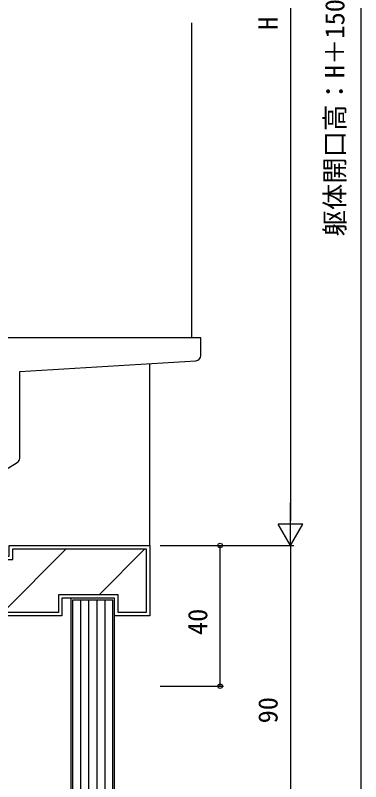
# Model space of a CAD drawing. Units: millimetres, scale not verified. Extents: x -437 to 438, y -344 to 341.
# Drawn here: x -120.1 to -21.8, y -224.2 to -6.4 of the extents above; entities that cross this region are included whole.
import ezdxf
from ezdxf.enums import TextEntityAlignment as Align

# ---------------------------------------------------------------- set-up
doc = ezdxf.new("R2010")
doc.units = ezdxf.units.MM
doc.header["$LTSCALE"] = 2
for name, color, linetype in [('0-3_YKK_12', 2, 'Continuous'), ('0-4_YKK_13', 4, 'Continuous'), ('0-6_YKK_D', 6, 'Continuous'), ('0-8_YSS_K', 3, 'Continuous')]:
    doc.layers.add(name, color=color, linetype=linetype)
doc.styles.add('ＭＳ ゴシック', font='')
doc.styles.get('ＭＳ ゴシック').set_extended_font_data('MS Gothic')

msp = doc.modelspace()

# ---------------------------------------------------------------- linework, layer by layer
at = {"layer": '0-3_YKK_12'}
msp.add_line((-69.802, -98.084), (-69.802, -8.585), dxfattribs=at)
at = {"layer": '0-4_YKK_13'}
for points in [[(-67.302, -103.084), (-67.302, -98.084), (-68.302, -98.084), (-124.602, -98.084), (-124.602, -102.084)], [(-118.802, -132.244), (-118.802, -107.645), (-68.711, -104.581)], [(-141.602, -151.848), (-141.602, -147.084), (-119.517, -133.523)]]:
    msp.add_lwpolyline(points, dxfattribs=at)
for centre, start in [((-68.802, -103.084), 273.50003), ((-120.302, -132.244), 301.55141)]:
    msp.add_arc(centre, 1.5, start, 0, dxfattribs=at)
at = {"layer": '0-6_YKK_D'}
for p, q in [((-21.802, 202.913), (-21.802, -247.084)), ((-41.802, 135.913), (-41.802, -150.084)), ((-41.802, -157.084), (-41.802, -144.959)), ((-41.802, -157.084), (-45.302, -151.021)), ((-38.302, -151.021), (-45.302, -151.021)), ((-41.802, -157.084), (-38.302, -151.021)), ((-78.802, -157.084), (-40.802, -157.084)), ((-78.802, -157.084), (-40.802, -157.084)), ((-78.802, -157.087), (-60.802, -157.087)), ((-61.802, -197.087), (-61.802, -157.087)), ((-41.802, -157.084), (-41.802, -247.084)), ((-78.802, -197.087), (-60.802, -197.087))]:
    msp.add_line(p, q, dxfattribs=at)
for centre in [(-61.802, -157.087), (-61.802, -197.087)]:
    msp.add_circle(centre, 0.637, dxfattribs=at)
at = {"layer": '0-8_YSS_K'}
for p, q in [((-81.802, -157.087), (-81.802, -105.382)), ((-123.625, -176.087), (-105.625, -158.087)), ((-96.174, -171.087), (-83.174, -158.087)), ((-101.502, -172.587), (-101.502, -308.8)), ((-99.202, -172.587), (-99.202, -308.8)), ((-96.902, -172.587), (-96.902, -308.8)), ((-94.602, -172.587), (-94.602, -308.8))]:
    msp.add_line(p, q, dxfattribs=at)
for points in [[(-136.802, -177.087), (-136.802, -160.087), (-121.802, -160.087), (-121.802, -157.087), (-81.802, -157.087), (-81.802, -177.087), (-91.802, -177.087), (-91.802, -172.087), (-106.802, -172.087), (-106.802, -177.087)], [(-135.802, -176.087), (-135.802, -161.087), (-120.802, -161.087), (-120.802, -158.087), (-82.802, -158.087), (-82.802, -176.087), (-90.802, -176.087), (-90.802, -171.087), (-107.802, -171.087), (-107.802, -176.087)]]:
    msp.add_lwpolyline(points, close=True, dxfattribs=at)
for points in [[(-91.802, -308.8), (-91.802, -172.087), (-104.302, -172.087), (-104.302, -308.8)], [(-92.302, -308.8), (-92.302, -172.587), (-103.802, -172.587), (-103.802, -308.8)]]:
    msp.add_lwpolyline(points, dxfattribs=at)

# ---------------------------------------------------------------- texts
at = {"layer": '0-6_YKK_D', "style": 'ＭＳ ゴシック'}
for s, p in [('躯体開口高：H＋150', (-24.782, -69.28)), ('H', (-43.802, -10.579)), ('40', (-63.802, -182.541)), ('90', (-43.802, -207.645))]:
    msp.add_text(s, height=5.499, rotation=90, dxfattribs=at).set_placement(p, align=Align.BOTTOM_LEFT)

doc.saveas('drawing.dxf')
